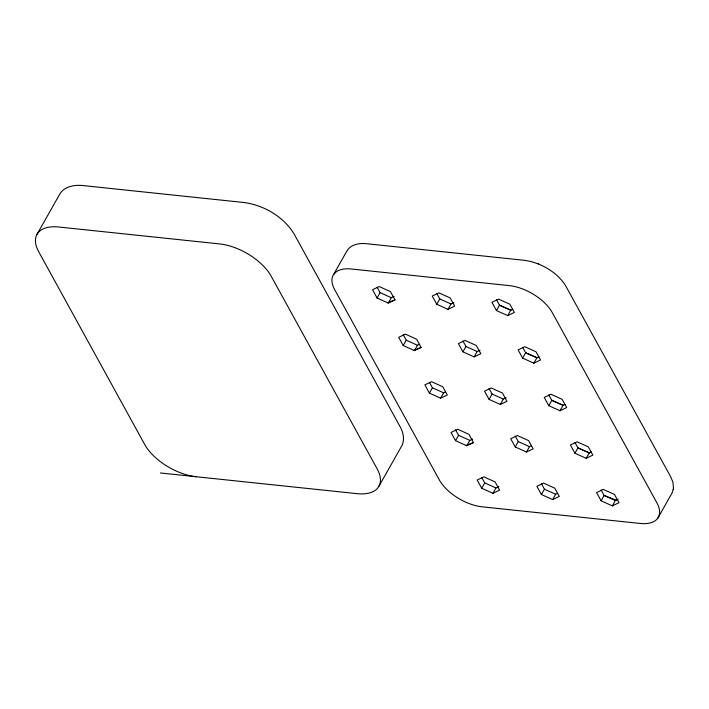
<?xml version="1.0" encoding="UTF-8"?>
<svg xmlns="http://www.w3.org/2000/svg" width="709" height="709" viewBox="0 0 709 709"><rect width="100%" height="100%" fill="white"/><g stroke="black" fill="none" stroke-linecap="round" stroke-linejoin="round"><path stroke-width="1.06" d="M657.961 517.907L672.141 492.87L673.373 488.891M673.47 488.102L672.903 482.085L670.554 476.519L565.915 286.25C559.773 275.801 549.315 268.516 538.308 263.916M673.293 489.564L673.55 487.438M333.584 274.534L336.394 271.698A35.929 18.611 29.5 0 1 351.442 269.003L509.301 285.612A35.929 18.611 29.5 0 1 532.636 293.818L535.809 295.813A35.929 18.611 29.5 0 1 552.231 312.536L656.88 502.796A35.929 18.611 29.5 0 1 640.112 523.446L482.244 506.829A35.929 18.611 29.5 0 1 462.206 500.448L458.918 498.622A35.929 18.611 29.5 0 1 439.314 479.904L334.675 289.644A35.929 18.611 29.5 0 1 333.584 274.534L346.648 251.42C350.423 244.357 359.463 242.886 366.739 243.728L524.598 260.336L531.307 261.586L538.468 263.978M36.903 234.528L59.955 193.796C64.767 186.068 74.95 184.686 83.281 185.598L244.126 202.526C264.014 205.326 283.396 216.537 294.022 233.819L399.973 426.463C403.386 432.401 405.14 440.218 401.445 446.44L378.996 486.135M377.064 297.984L372.535 289.742L379.226 286.569L390.446 291.629L394.975 299.872L388.284 303.044L377.064 297.984L380.095 292.631L377.073 287.145M388.284 303.044L391.315 297.7L394.177 296.335M403.226 345.549L398.697 337.316L405.388 334.134L416.608 339.194L421.137 347.437L414.446 350.609L403.226 345.549L406.257 340.205L403.235 334.71M436.762 304.267L432.233 296.025L438.924 292.852L450.144 297.913L454.673 306.146L447.982 309.328L436.762 304.267L439.793 298.914L436.771 293.42M414.446 350.609L417.477 345.265L419.382 344.352M447.982 309.328L451.013 303.975L453.875 302.619M429.388 393.114L424.859 384.881L431.551 381.699L442.771 386.759L447.299 395.002L440.608 398.174L429.388 393.114L432.419 387.77L429.397 382.275M462.924 351.832L458.395 343.59L465.086 340.417L476.306 345.478L480.835 353.72L474.144 356.893L462.924 351.832L465.955 346.479L462.933 340.994M440.608 398.174L443.639 392.83L445.544 391.917M496.46 310.551L491.931 302.309L498.613 299.127L509.833 304.196L514.371 312.43L507.679 315.611L496.46 310.551L499.49 305.198L496.468 299.703M474.144 356.893L477.175 351.54L480.037 350.184M507.679 315.611L510.71 310.258L512.802 309.266M455.55 440.679L451.021 432.446L457.704 429.264L468.933 434.325L473.461 442.567L466.77 445.748L455.55 440.679L458.581 435.335L455.559 429.84M489.086 399.397L484.557 391.155L491.24 387.983L502.459 393.043L506.997 401.285L500.306 404.458L489.086 399.397L492.108 394.044L489.095 388.559M466.77 445.748L469.801 440.395L472.664 439.031M522.622 358.116L518.093 349.874L524.775 346.701L535.995 351.761L540.533 359.995L533.842 363.176L522.622 358.116L525.644 352.763L522.63 347.268M500.306 404.458L503.328 399.114L506.199 397.749M533.842 363.176L536.864 357.823L538.955 356.831M481.712 488.253L477.184 480.011L483.866 476.838L495.086 481.898L499.623 490.132L492.932 493.313L481.712 488.253L484.734 482.9L481.721 477.405M515.248 446.962L510.719 438.729L517.402 435.548L528.622 440.608L533.159 448.85L526.468 452.023L515.248 446.962L518.27 441.618L515.257 436.124M492.932 493.313L495.954 487.96L498.826 486.596M548.784 405.681L544.246 397.439L550.937 394.266L562.157 399.327L566.686 407.56L560.004 410.741L548.784 405.681L551.806 400.328L548.784 394.833M526.468 452.023L529.49 446.679L531.404 445.766M560.004 410.741L563.026 405.388L565.117 404.396M541.41 494.527L536.873 486.294L543.564 483.113L554.784 488.173L559.312 496.415L552.63 499.588L541.41 494.527L544.432 489.183L541.41 483.689M574.946 453.246L570.408 445.004L577.099 441.831L588.319 446.892L592.848 455.134L586.166 458.306L574.946 453.246L577.968 447.893L574.946 442.407M552.63 499.588L555.652 494.244L557.566 493.331M586.166 458.306L589.188 452.954L591.279 451.961M601.108 500.811L596.57 492.569L603.262 489.396L614.481 494.457L619.01 502.699L612.328 505.871L601.108 500.811L604.13 495.458L601.108 489.972M612.328 505.871L615.35 500.527L618.124 499.207M387.681 302.778L394.975 299.872M413.843 350.343L421.137 347.437M466.168 445.474L473.461 442.567M160.376 472.965L357.044 493.659A43.116 22.333 29.5 0 0 377.161 468.888L271.21 276.244A43.116 22.333 29.5 0 0 219.701 243.931L58.847 227.013A43.116 22.333 29.5 0 0 38.729 251.784L144.68 444.428A43.116 22.333 29.5 0 0 196.198 476.732M616.165 500.137L604.13 495.458L615.35 500.527M510.959 310.134L499.49 305.198L510.71 310.258M537.121 357.708L525.644 352.763L536.864 357.823M563.283 405.273L551.806 400.328L563.026 405.388M589.445 452.838L577.968 447.893L589.188 452.954M439.793 298.914L451.013 303.975M380.095 292.631L391.315 297.7M465.955 346.479L477.175 351.54M406.257 340.205L417.477 345.265M492.108 394.044L503.328 399.114M432.419 387.77L443.639 392.83M518.27 441.618L529.49 446.679M458.581 435.335L469.801 440.395M544.432 489.183L555.652 494.244M484.734 482.9L495.954 487.96"/></g></svg>
